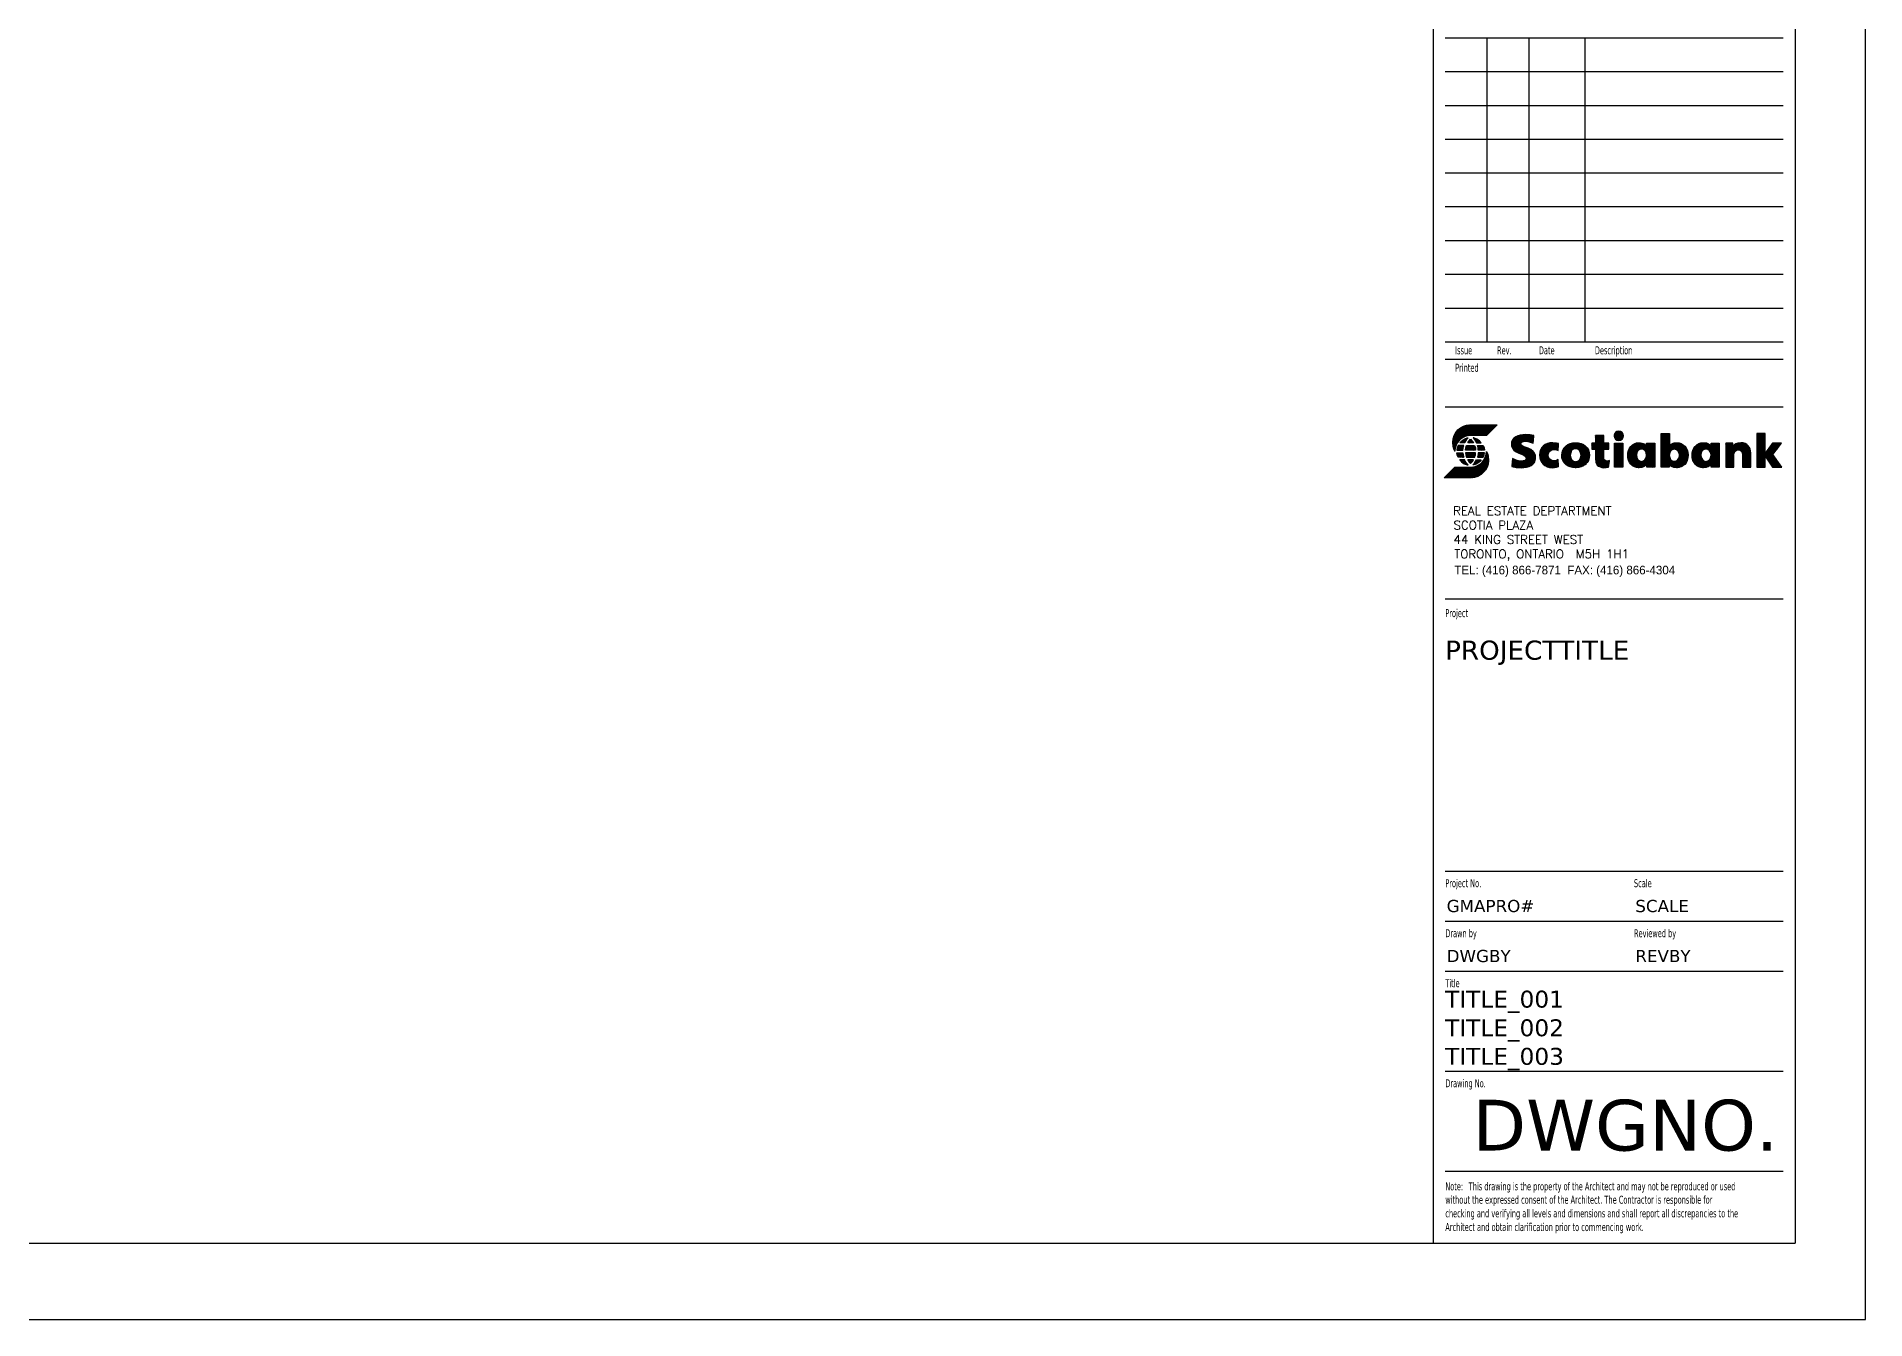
# Model space of a CAD drawing. Extents: x 0 to 36, y 0 to 24.
# Drawn here: x 18 to 36, y 0 to 12.63 of the extents above; entities that cross this region are included whole.
import ezdxf
from ezdxf.enums import TextEntityAlignment as Align

# ---------------------------------------------------------------- set-up
doc = ezdxf.new("R2010")
doc.units = 0
doc.header["$LTSCALE"] = 4.5
doc.header["$MEASUREMENT"] = 0
doc.layers.add('A-SHBD', color=4, linetype='Continuous')
doc.layers.add('A-SHBD-TTLB', color=2, linetype='Continuous')
doc.styles.add('ROMAND', font='ROMAND.SHX')
doc.styles.add('TBLOCK', font='verdana_0.ttf', dxfattribs={"height": 2})
pattern_1 = [(45, (31.894934, 5.6852177), (-0.0024306796, 0.0024306796), [])]

# ---------------------------------------------------------------- blocks, each defined once
blk = doc.blocks.new('ADDRESS')
at = {"layer": 'A-SHBD', "color": 4, "style": 'ROMAND'}
for s, p in [('REAL ESTATE DEPTARTMENT', (30.865, 6.029)), ('SCOTIA PLAZA', (30.869, 5.887)), ('44 KING STREET WEST', (30.869, 5.746)), ('TORONTO, ONTARIO  M5H 1H1', (30.877, 5.604))]:
    blk.add_text(s, height=0.085, dxfattribs=at).set_placement(p)
at = {"layer": 'A-SHBD', "color": 4}
blk.add_text('TEL: (416) 866-7871  FAX: (416) 866-4304', height=0.085, dxfattribs=at).set_placement((30.877, 5.446))
blk = doc.blocks.new('TITLE')
at = {"layer": 'A-SHBD'}
h = blk.add_hatch(dxfattribs=at)
h.set_pattern_fill('ANSI31', color=256, scale=0.0275, style=0)
h.set_pattern_definition(pattern_1)
h.paths.add_polyline_path([(30.931, 6.572), (30.947, 6.554), (30.975, 6.534), (31.004, 6.524), (31.014, 6.523), (30.997, 6.54), (30.985, 6.559), (30.979, 6.572)], flags=17)
h.paths.add_polyline_path([(31.037, 6.536), (31.054, 6.555), (31.065, 6.572), (31.009, 6.572), (31.02, 6.555)], flags=17)
h.paths.add_polyline_path([(31.142, 6.572), (31.126, 6.554), (31.099, 6.534), (31.07, 6.524), (31.06, 6.523), (31.077, 6.54), (31.095, 6.572)], flags=17)
h.paths.add_polyline_path([(31.16, 6.598), (31.17, 6.622), (31.173, 6.643), (31.112, 6.643), (31.11, 6.62), (31.105, 6.598)], flags=17)
h.paths.add_polyline_path([(31.077, 6.598), (31.084, 6.621), (31.086, 6.643), (30.988, 6.643), (30.991, 6.621), (30.997, 6.598)], flags=17)
h.paths.add_polyline_path([(30.914, 6.598), (30.905, 6.622), (30.901, 6.643), (30.962, 6.643), (30.964, 6.62), (30.97, 6.598)], flags=17)
h.paths.add_polyline_path([(30.914, 6.713), (30.905, 6.69), (30.901, 6.668), (30.962, 6.668), (30.964, 6.693), (30.97, 6.713)], flags=17)
h.paths.add_polyline_path([(31.077, 6.713), (31.084, 6.69), (31.086, 6.668), (30.988, 6.668), (30.991, 6.69), (30.997, 6.713)], flags=17)
h.paths.add_polyline_path([(31.16, 6.713), (31.17, 6.69), (31.173, 6.668), (31.112, 6.668), (31.11, 6.693), (31.105, 6.713)], flags=17)
h.paths.add_polyline_path([(31.141, 6.741), (31.126, 6.759), (31.099, 6.778), (31.07, 6.789), (31.061, 6.79), (31.077, 6.773), (31.095, 6.741)], flags=17)
h.paths.add_polyline_path([(31.037, 6.776), (31.054, 6.758), (31.065, 6.741), (31.009, 6.741), (31.02, 6.758)], flags=17)
h.paths.add_polyline_path([(30.932, 6.741), (30.947, 6.758), (30.975, 6.778), (31.004, 6.789), (31.014, 6.79), (30.997, 6.774), (30.985, 6.755), (30.979, 6.741)], flags=17)
h.paths.add_polyline_path([(31.193, 6.655), (31.204, 6.634), (31.21, 6.611), (31.214, 6.565), (31.21, 6.532), (31.199, 6.501), (31.183, 6.472), (31.161, 6.447), (31.136, 6.426), (31.108, 6.41), (31.077, 6.4), (31.046, 6.396), (30.777, 6.396), (30.881, 6.501), (31.047, 6.501), (31.073, 6.504), (31.099, 6.513), (31.123, 6.526), (31.146, 6.545), (31.165, 6.568), (31.181, 6.595), (31.19, 6.624), (31.193, 6.656)])
h.paths.add_polyline_path([(30.881, 6.659), (30.871, 6.68), (30.865, 6.703), (30.861, 6.747), (30.864, 6.781), (30.875, 6.813), (30.891, 6.841), (30.913, 6.867), (30.938, 6.888), (30.966, 6.903), (30.997, 6.913), (31.029, 6.917), (31.297, 6.917), (31.195, 6.813), (31.027, 6.813), (31.001, 6.809), (30.976, 6.801), (30.951, 6.786), (30.928, 6.768), (30.909, 6.745), (30.894, 6.719), (30.884, 6.69)])
h = blk.add_hatch(dxfattribs=at)
h.set_pattern_fill('ANSI31', color=256, scale=0.0275, style=0)
h.set_pattern_definition(pattern_1)
h.paths.add_polyline_path([(32.405, 6.565), (32.382, 6.561), (32.369, 6.563), (32.358, 6.569), (32.35, 6.58), (32.347, 6.597), (32.347, 6.677), (32.399, 6.677), (32.399, 6.737), (32.347, 6.737), (32.347, 6.813), (32.265, 6.813), (32.265, 6.737), (32.229, 6.737), (32.229, 6.677), (32.265, 6.677), (32.265, 6.584), (32.27, 6.549), (32.276, 6.534), (32.284, 6.521), (32.296, 6.51), (32.311, 6.503), (32.329, 6.498), (32.35, 6.496), (32.395, 6.5)])
h.paths.add_polyline_path([(32.454, 6.736), (32.537, 6.736), (32.537, 6.5), (32.454, 6.5)])
h.paths.add_polyline_path([(32.496, 6.856), (32.477, 6.852), (32.462, 6.842), (32.452, 6.827), (32.449, 6.81), (32.452, 6.792), (32.462, 6.777), (32.477, 6.767), (32.496, 6.763), (32.513, 6.767), (32.528, 6.777), (32.538, 6.792), (32.542, 6.81), (32.538, 6.827), (32.528, 6.842), (32.513, 6.852)])
h.paths.add_polyline_path([(32.85, 6.737), (32.85, 6.5), (32.771, 6.5), (32.769, 6.524), (32.767, 6.524), (32.758, 6.517), (32.745, 6.507), (32.722, 6.499), (32.69, 6.495), (32.669, 6.498), (32.649, 6.504), (32.63, 6.515), (32.615, 6.529), (32.602, 6.547), (32.591, 6.568), (32.585, 6.592), (32.583, 6.619), (32.584, 6.643), (32.59, 6.667), (32.6, 6.688), (32.613, 6.706), (32.629, 6.721), (32.649, 6.732), (32.67, 6.739), (32.695, 6.742), (32.724, 6.738), (32.745, 6.731), (32.766, 6.715), (32.768, 6.715), (32.769, 6.737)])
h.paths.add_polyline_path([(32.669, 6.621), (32.673, 6.595), (32.684, 6.575), (32.7, 6.562), (32.719, 6.558), (32.738, 6.562), (32.753, 6.574), (32.765, 6.593), (32.769, 6.617), (32.765, 6.642), (32.755, 6.662), (32.739, 6.675), (32.719, 6.679), (32.699, 6.675), (32.683, 6.662), (32.673, 6.643)], flags=16)
h.paths.add_polyline_path([(33.093, 6.619), (33.089, 6.641), (33.079, 6.66), (33.064, 6.673), (33.043, 6.678), (33.024, 6.674), (33.008, 6.662), (32.997, 6.643), (32.993, 6.619), (32.997, 6.595), (33.006, 6.575), (33.022, 6.563), (33.043, 6.559), (33.063, 6.563), (33.078, 6.575), (33.089, 6.594)], flags=16)
h.paths.add_polyline_path([(32.913, 6.5), (32.913, 6.833), (32.995, 6.833), (32.995, 6.719), (32.996, 6.719), (33.018, 6.732), (33.04, 6.739), (33.067, 6.742), (33.089, 6.74), (33.111, 6.733), (33.13, 6.722), (33.146, 6.708), (33.159, 6.691), (33.169, 6.67), (33.175, 6.647), (33.178, 6.623), (33.175, 6.593), (33.168, 6.568), (33.158, 6.545), (33.144, 6.528), (33.127, 6.514), (33.108, 6.504), (33.088, 6.498), (33.066, 6.495), (33.037, 6.499), (33.015, 6.507), (32.993, 6.522), (32.992, 6.522), (32.991, 6.5)])
h = blk.add_hatch(dxfattribs=at)
h.set_pattern_fill('ANSI31', color=256, scale=0.0275, style=0)
h.set_pattern_definition(pattern_1)
h.paths.add_polyline_path([(31.442, 6.509), (31.484, 6.499), (31.537, 6.495), (31.588, 6.5), (31.612, 6.507), (31.633, 6.517), (31.651, 6.531), (31.665, 6.548), (31.674, 6.571), (31.677, 6.597), (31.675, 6.615), (31.67, 6.631), (31.664, 6.645), (31.654, 6.656), (31.631, 6.674), (31.604, 6.687), (31.554, 6.706), (31.538, 6.716), (31.533, 6.723), (31.532, 6.73), (31.536, 6.743), (31.546, 6.751), (31.559, 6.755), (31.576, 6.756), (31.599, 6.754), (31.623, 6.748), (31.653, 6.738), (31.66, 6.811), (31.622, 6.819), (31.576, 6.822), (31.525, 6.817), (31.502, 6.81), (31.481, 6.8), (31.464, 6.787), (31.45, 6.77), (31.441, 6.75), (31.439, 6.726), (31.44, 6.709), (31.445, 6.693), (31.452, 6.68), (31.461, 6.669), (31.485, 6.652), (31.511, 6.64), (31.561, 6.62), (31.577, 6.607), (31.582, 6.599), (31.584, 6.59), (31.58, 6.577), (31.57, 6.568), (31.554, 6.563), (31.536, 6.561), (31.509, 6.564), (31.485, 6.571), (31.45, 6.586)])
h = blk.add_hatch(dxfattribs=at)
h.set_pattern_fill('ANSI31', color=256, scale=0.0275, style=0)
h.set_pattern_definition(pattern_1)
h.paths.add_polyline_path([(31.903, 6.733), (31.883, 6.738), (31.845, 6.742), (31.818, 6.74), (31.793, 6.734), (31.772, 6.724), (31.752, 6.709), (31.737, 6.692), (31.725, 6.671), (31.718, 6.647), (31.716, 6.619), (31.718, 6.594), (31.725, 6.57), (31.735, 6.549), (31.75, 6.531), (31.768, 6.516), (31.789, 6.505), (31.814, 6.498), (31.842, 6.495), (31.883, 6.5), (31.903, 6.506), (31.899, 6.575), (31.883, 6.568), (31.858, 6.563), (31.835, 6.567), (31.817, 6.579), (31.805, 6.596), (31.801, 6.619), (31.805, 6.642), (31.817, 6.66), (31.836, 6.672), (31.859, 6.676), (31.883, 6.671), (31.899, 6.665)])
h = blk.add_hatch(dxfattribs=at)
h.set_pattern_fill('ANSI31', color=256, scale=0.0275, style=0)
h.set_pattern_definition(pattern_1)
h.paths.add_polyline_path([(32.071, 6.495), (32.042, 6.498), (32.016, 6.504), (31.992, 6.515), (31.972, 6.529), (31.956, 6.547), (31.944, 6.568), (31.936, 6.592), (31.934, 6.619), (31.937, 6.645), (31.945, 6.669), (31.957, 6.691), (31.974, 6.708), (31.993, 6.723), (32.017, 6.733), (32.043, 6.74), (32.071, 6.742), (32.099, 6.74), (32.125, 6.733), (32.148, 6.723), (32.169, 6.708), (32.185, 6.691), (32.197, 6.67), (32.205, 6.645), (32.208, 6.619), (32.205, 6.592), (32.197, 6.568), (32.185, 6.547), (32.169, 6.529), (32.149, 6.515), (32.126, 6.504), (32.099, 6.498)])
h.paths.add_polyline_path([(32.071, 6.555), (32.093, 6.56), (32.11, 6.574), (32.12, 6.594), (32.124, 6.619), (32.12, 6.643), (32.11, 6.665), (32.094, 6.678), (32.071, 6.683), (32.048, 6.678), (32.031, 6.665), (32.022, 6.643), (32.018, 6.619), (32.022, 6.594), (32.032, 6.574), (32.049, 6.56)], flags=16)
h = blk.add_hatch(dxfattribs=at)
h.set_pattern_fill('ANSI31', color=256, scale=0.0275, style=0)
h.set_pattern_definition(pattern_1)
h.paths.add_polyline_path([(33.485, 6.737), (33.485, 6.5), (33.405, 6.5), (33.404, 6.524), (33.402, 6.524), (33.393, 6.517), (33.379, 6.507), (33.356, 6.499), (33.323, 6.495), (33.302, 6.498), (33.283, 6.504), (33.265, 6.515), (33.248, 6.529), (33.236, 6.547), (33.225, 6.568), (33.219, 6.592), (33.217, 6.619), (33.219, 6.643), (33.225, 6.667), (33.234, 6.688), (33.247, 6.706), (33.263, 6.721), (33.282, 6.733), (33.304, 6.74), (33.329, 6.742), (33.358, 6.739), (33.379, 6.731), (33.401, 6.715), (33.403, 6.715), (33.404, 6.737)])
h.paths.add_polyline_path([(33.303, 6.621), (33.307, 6.595), (33.318, 6.575), (33.334, 6.562), (33.353, 6.558), (33.372, 6.562), (33.388, 6.574), (33.399, 6.593), (33.404, 6.618), (33.4, 6.643), (33.389, 6.662), (33.373, 6.675), (33.353, 6.679), (33.333, 6.675), (33.317, 6.662), (33.307, 6.643)], flags=16)
h.paths.add_polyline_path([(33.548, 6.5), (33.628, 6.5), (33.628, 6.622), (33.631, 6.642), (33.64, 6.657), (33.654, 6.667), (33.67, 6.671), (33.689, 6.667), (33.702, 6.658), (33.711, 6.642), (33.714, 6.622), (33.714, 6.5), (33.794, 6.5), (33.794, 6.642), (33.787, 6.681), (33.779, 6.697), (33.768, 6.712), (33.755, 6.724), (33.738, 6.734), (33.719, 6.739), (33.696, 6.742), (33.668, 6.738), (33.647, 6.729), (33.622, 6.71), (33.62, 6.71), (33.619, 6.736), (33.548, 6.736)])
h.paths.add_polyline_path([(33.854, 6.5), (33.936, 6.5), (33.936, 6.61), (33.937, 6.61), (34.009, 6.5), (34.101, 6.5), (34.012, 6.626), (34.098, 6.736), (34.007, 6.736), (33.937, 6.639), (33.936, 6.639), (33.936, 6.833), (33.854, 6.833)])
for points in [[(30.881, 6.659), (30.871, 6.68), (30.865, 6.703), (30.861, 6.747), (30.864, 6.781), (30.875, 6.813), (30.891, 6.841), (30.913, 6.867), (30.938, 6.888), (30.966, 6.903), (30.997, 6.913), (31.029, 6.917), (31.297, 6.917), (31.195, 6.813), (31.027, 6.813), (31.001, 6.809), (30.976, 6.801), (30.951, 6.786), (30.928, 6.768), (30.909, 6.745), (30.894, 6.719), (30.884, 6.69), (30.881, 6.659)], [(32.496, 6.856), (32.477, 6.852), (32.462, 6.842), (32.452, 6.827), (32.449, 6.81), (32.452, 6.792), (32.462, 6.777), (32.477, 6.767), (32.496, 6.763), (32.513, 6.767), (32.528, 6.777), (32.538, 6.792), (32.542, 6.81), (32.538, 6.827), (32.528, 6.842), (32.513, 6.852), (32.496, 6.856)], [(31.442, 6.509), (31.484, 6.499), (31.537, 6.495), (31.588, 6.5), (31.612, 6.507), (31.633, 6.517), (31.651, 6.531), (31.665, 6.548), (31.674, 6.571), (31.677, 6.597), (31.675, 6.615), (31.67, 6.631), (31.664, 6.645), (31.654, 6.656), (31.631, 6.674), (31.604, 6.687), (31.554, 6.706), (31.538, 6.716), (31.533, 6.723), (31.532, 6.73), (31.536, 6.743), (31.546, 6.751), (31.559, 6.755), (31.576, 6.756), (31.599, 6.754), (31.623, 6.748), (31.653, 6.738), (31.66, 6.811), (31.622, 6.819), (31.576, 6.822), (31.525, 6.817), (31.502, 6.81), (31.481, 6.8), (31.464, 6.787), (31.45, 6.77), (31.441, 6.75), (31.439, 6.726), (31.44, 6.709), (31.445, 6.693), (31.452, 6.68), (31.461, 6.669), (31.485, 6.652), (31.511, 6.64), (31.561, 6.62), (31.577, 6.607), (31.582, 6.599), (31.584, 6.59), (31.58, 6.577), (31.57, 6.568), (31.554, 6.563), (31.536, 6.561), (31.509, 6.564), (31.485, 6.571), (31.45, 6.586), (31.442, 6.509)], [(31.903, 6.733), (31.883, 6.738), (31.845, 6.742), (31.818, 6.74), (31.793, 6.734), (31.772, 6.724), (31.752, 6.709), (31.737, 6.692), (31.725, 6.671), (31.718, 6.647), (31.716, 6.619), (31.718, 6.594), (31.725, 6.57), (31.735, 6.549), (31.75, 6.531), (31.768, 6.516), (31.789, 6.505), (31.814, 6.498), (31.842, 6.495), (31.883, 6.5), (31.903, 6.506), (31.899, 6.575), (31.883, 6.568), (31.858, 6.563), (31.835, 6.567), (31.817, 6.579), (31.805, 6.596), (31.801, 6.619), (31.805, 6.642), (31.817, 6.66), (31.836, 6.672), (31.859, 6.676), (31.883, 6.671), (31.899, 6.665), (31.903, 6.733)], [(32.071, 6.495), (32.042, 6.498), (32.016, 6.504), (31.992, 6.515), (31.972, 6.529), (31.956, 6.547), (31.944, 6.568), (31.936, 6.592), (31.934, 6.619), (31.937, 6.645), (31.945, 6.669), (31.957, 6.691), (31.974, 6.708), (31.993, 6.723), (32.017, 6.733), (32.043, 6.74), (32.071, 6.742), (32.099, 6.74), (32.125, 6.733), (32.148, 6.723), (32.169, 6.708), (32.185, 6.691), (32.197, 6.67), (32.205, 6.645), (32.208, 6.619), (32.205, 6.592), (32.197, 6.568), (32.185, 6.547), (32.169, 6.529), (32.149, 6.515), (32.126, 6.504), (32.099, 6.498), (32.071, 6.495)], [(32.071, 6.555), (32.093, 6.56), (32.11, 6.574), (32.12, 6.594), (32.124, 6.619), (32.12, 6.643), (32.11, 6.665), (32.094, 6.678), (32.071, 6.683), (32.048, 6.678), (32.031, 6.665), (32.022, 6.643), (32.018, 6.619), (32.022, 6.594), (32.032, 6.574), (32.049, 6.56), (32.071, 6.555)], [(32.405, 6.565), (32.382, 6.561), (32.369, 6.563), (32.358, 6.569), (32.35, 6.58), (32.347, 6.597), (32.347, 6.677), (32.399, 6.677), (32.399, 6.737), (32.347, 6.737), (32.347, 6.813), (32.265, 6.813), (32.265, 6.737), (32.229, 6.737), (32.229, 6.677), (32.265, 6.677), (32.265, 6.584), (32.27, 6.549), (32.276, 6.534), (32.284, 6.521), (32.296, 6.51), (32.311, 6.503), (32.329, 6.498), (32.35, 6.496), (32.395, 6.5), (32.405, 6.565)], [(32.454, 6.736), (32.537, 6.736), (32.537, 6.5), (32.454, 6.5), (32.454, 6.736)], [(32.85, 6.737), (32.85, 6.5), (32.771, 6.5), (32.769, 6.524), (32.767, 6.524), (32.758, 6.517), (32.745, 6.507), (32.722, 6.499), (32.69, 6.495), (32.669, 6.498), (32.649, 6.504), (32.63, 6.515), (32.615, 6.529), (32.602, 6.547), (32.591, 6.568), (32.585, 6.592), (32.583, 6.619), (32.584, 6.643), (32.59, 6.667), (32.6, 6.688), (32.613, 6.706), (32.629, 6.721), (32.649, 6.732), (32.67, 6.739), (32.695, 6.742), (32.724, 6.738), (32.745, 6.731), (32.766, 6.715), (32.768, 6.715), (32.769, 6.737), (32.85, 6.737)], [(32.669, 6.621), (32.673, 6.595), (32.684, 6.575), (32.7, 6.562), (32.719, 6.558), (32.738, 6.562), (32.753, 6.574), (32.765, 6.593), (32.769, 6.617), (32.765, 6.642), (32.755, 6.662), (32.739, 6.675), (32.719, 6.679), (32.699, 6.675), (32.683, 6.662), (32.673, 6.643), (32.669, 6.621)], [(32.913, 6.5), (32.913, 6.833), (32.995, 6.833), (32.995, 6.719), (32.996, 6.719), (33.018, 6.732), (33.04, 6.739), (33.067, 6.742), (33.089, 6.74), (33.111, 6.733), (33.13, 6.722), (33.146, 6.708), (33.159, 6.691), (33.169, 6.67), (33.175, 6.647), (33.178, 6.623), (33.175, 6.593), (33.168, 6.568), (33.158, 6.545), (33.144, 6.528), (33.127, 6.514), (33.108, 6.504), (33.088, 6.498), (33.066, 6.495), (33.037, 6.499), (33.015, 6.507), (32.993, 6.522), (32.992, 6.522), (32.991, 6.5), (32.913, 6.5)], [(33.093, 6.619), (33.089, 6.641), (33.079, 6.66), (33.064, 6.673), (33.043, 6.678), (33.024, 6.674), (33.008, 6.662), (32.997, 6.643), (32.993, 6.619), (32.997, 6.595), (33.006, 6.575), (33.022, 6.563), (33.043, 6.559), (33.063, 6.563), (33.078, 6.575), (33.089, 6.594), (33.093, 6.619)], [(33.485, 6.737), (33.485, 6.5), (33.405, 6.5), (33.404, 6.524), (33.402, 6.524), (33.393, 6.517), (33.379, 6.507), (33.356, 6.499), (33.323, 6.495), (33.302, 6.498), (33.283, 6.504), (33.265, 6.515), (33.248, 6.529), (33.236, 6.547), (33.225, 6.568), (33.219, 6.592), (33.217, 6.619), (33.219, 6.643), (33.225, 6.667), (33.234, 6.688), (33.247, 6.706), (33.263, 6.721), (33.282, 6.733), (33.304, 6.74), (33.329, 6.742), (33.358, 6.739), (33.379, 6.731), (33.401, 6.715), (33.403, 6.715), (33.404, 6.737), (33.485, 6.737)], [(33.303, 6.621), (33.307, 6.595), (33.318, 6.575), (33.334, 6.562), (33.353, 6.558), (33.372, 6.562), (33.388, 6.574), (33.399, 6.593), (33.404, 6.618), (33.4, 6.643), (33.389, 6.662), (33.373, 6.675), (33.353, 6.679), (33.333, 6.675), (33.317, 6.662), (33.307, 6.643), (33.303, 6.621)], [(33.548, 6.5), (33.628, 6.5), (33.628, 6.622), (33.631, 6.642), (33.64, 6.657), (33.654, 6.667), (33.67, 6.671), (33.689, 6.667), (33.702, 6.658), (33.711, 6.642), (33.714, 6.622), (33.714, 6.5), (33.794, 6.5), (33.794, 6.642), (33.787, 6.681), (33.779, 6.697), (33.768, 6.712), (33.755, 6.724), (33.738, 6.734), (33.719, 6.739), (33.696, 6.742), (33.668, 6.738), (33.647, 6.729), (33.622, 6.71), (33.62, 6.71), (33.619, 6.736), (33.548, 6.736), (33.548, 6.5)], [(33.854, 6.5), (33.936, 6.5), (33.936, 6.61), (33.937, 6.61), (34.009, 6.5), (34.101, 6.5), (34.012, 6.626), (34.098, 6.736), (34.007, 6.736), (33.937, 6.639), (33.936, 6.639), (33.936, 6.833), (33.854, 6.833), (33.854, 6.5)], [(31.193, 6.655), (31.204, 6.634), (31.21, 6.611), (31.214, 6.565), (31.21, 6.532), (31.199, 6.501), (31.183, 6.472), (31.161, 6.447), (31.136, 6.426), (31.108, 6.41), (31.077, 6.4), (31.046, 6.396), (30.777, 6.396), (30.881, 6.501), (31.047, 6.501), (31.073, 6.504), (31.099, 6.513), (31.123, 6.526), (31.146, 6.545), (31.165, 6.568), (31.181, 6.595), (31.19, 6.624), (31.193, 6.656), (31.193, 6.655)]]:
    blk.add_lwpolyline(points, dxfattribs=at)
for points in [[(30.914, 6.713), (30.905, 6.69), (30.901, 6.668), (30.962, 6.668), (30.964, 6.693), (30.97, 6.713)], [(30.932, 6.741), (30.947, 6.758), (30.975, 6.778), (31.004, 6.789), (31.014, 6.79), (30.997, 6.774), (30.985, 6.755), (30.979, 6.741)], [(31.077, 6.713), (31.084, 6.69), (31.086, 6.668), (30.988, 6.668), (30.991, 6.69), (30.997, 6.713)], [(31.037, 6.776), (31.054, 6.758), (31.065, 6.741), (31.009, 6.741), (31.02, 6.758)], [(31.141, 6.741), (31.126, 6.759), (31.099, 6.778), (31.07, 6.789), (31.061, 6.79), (31.077, 6.773), (31.095, 6.741)], [(31.16, 6.713), (31.17, 6.69), (31.173, 6.668), (31.112, 6.668), (31.11, 6.693), (31.105, 6.713)], [(30.914, 6.598), (30.905, 6.622), (30.901, 6.643), (30.962, 6.643), (30.964, 6.62), (30.97, 6.598)], [(30.931, 6.572), (30.947, 6.554), (30.975, 6.534), (31.004, 6.524), (31.014, 6.523), (30.997, 6.54), (30.985, 6.559), (30.979, 6.572)], [(31.077, 6.598), (31.084, 6.621), (31.086, 6.643), (30.988, 6.643), (30.991, 6.621), (30.997, 6.598)], [(31.037, 6.536), (31.054, 6.555), (31.065, 6.572), (31.009, 6.572), (31.02, 6.555)], [(31.142, 6.572), (31.126, 6.554), (31.099, 6.534), (31.07, 6.524), (31.06, 6.523), (31.077, 6.54), (31.095, 6.572)], [(31.16, 6.598), (31.17, 6.622), (31.173, 6.643), (31.112, 6.643), (31.11, 6.62), (31.105, 6.598)]]:
    blk.add_lwpolyline(points, close=True, dxfattribs=at)

msp = doc.modelspace()

# ---------------------------------------------------------------- linework, layer by layer
at = {"layer": 'A-SHBD', "color": 1}
for p, q in [((36, 0), (36, 24)), ((31.865, 12.614), (35.192, 12.614)), ((32.277, 9.622), (32.277, 12.614)), ((32.689, 9.622), (32.689, 12.614)), ((33.24, 9.622), (33.24, 12.614)), ((31.865, 12.281), (35.192, 12.281)), ((31.865, 11.949), (35.192, 11.949)), ((31.865, 11.616), (35.192, 11.616)), ((31.865, 11.284), (35.192, 11.284)), ((31.865, 10.952), (35.192, 10.952)), ((31.865, 10.619), (35.192, 10.619)), ((31.865, 10.287), (35.192, 10.287)), ((31.865, 9.954), (35.192, 9.954)), ((31.865, 9.622), (35.192, 9.622)), ((31.865, 9.452), (35.192, 9.452)), ((31.865, 8.982), (35.192, 8.982)), ((31.865, 7.093), (35.192, 7.093)), ((31.865, 4.412), (35.192, 4.412)), ((31.865, 3.919), (35.192, 3.919)), ((31.865, 3.427), (35.192, 3.427)), ((31.865, 2.443), (35.192, 2.443)), ((31.865, 1.459), (35.192, 1.459)), ((0, 0), (36, 0))]:
    msp.add_line(p, q, dxfattribs=at)
at = {"layer": 'A-SHBD', "color": 4}
for p, q in [((31.747, 23.25), (31.747, 0.75)), ((35.31, 23.25), (35.31, 0.75)), ((0.75, 0.75), (35.31, 0.75))]:
    msp.add_line(p, q, dxfattribs=at)

# ---------------------------------------------------------------- block references
for name in ['TITLE', 'ADDRESS']:
    msp.add_blockref(name, (1.077, 1.887))

# ---------------------------------------------------------------- texts
at = {"layer": 'A-SHBD', "color": 1, "style": 'TBLOCK', "width": 0.6}
for s, height, p in [('Issue', 0.0787, (31.962, 9.499)), ('Rev.', 0.0787, (32.374, 9.499)), ('Date', 0.0787, (32.786, 9.499)), ('Description', 0.07874, (33.337, 9.499)), ('Printed', 0.0787, (31.962, 9.327)), ('Project', 0.0787, (31.865, 6.912)), ('Project No.', 0.07874, (31.865, 4.254)), ('Scale', 0.0787, (33.722, 4.254)), ('Drawn by', 0.0787, (31.865, 3.762)), ('Reviewed by', 0.07874, (33.722, 3.762)), ('Title', 0.0787, (31.865, 3.27)), ('Drawing No.', 0.07874, (31.865, 2.285)), ('Note: ', 0.0787, (31.865, 1.271)), ('This drawing is the property of the Architect and may not be reproduced or used', 0.07874, (32.096, 1.271)), ('without the expressed consent of the Architect. The Contractor is responsible for ', 0.07874, (31.865, 1.139)), ('checking and verifying all levels and dimensions and shall report all discrepancies to the', 0.07874, (31.865, 1.005)), ('Architect and obtain clarification prior to commencing work.', 0.07874, (31.865, 0.87))]:
    msp.add_text(s, height=height, dxfattribs=at).set_placement(p)
at = {"layer": 'A-SHBD-TTLB', "style": 'TBLOCK'}
msp.add_attdef('PROJECTTITLE', text='', height=0.188, dxfattribs=at).set_placement((31.863, 6.681), align=Align.TOP_LEFT)
for tag, p, s, height in [('GMAPRO#', (31.878, 4.009), '', 0.12), ('SCALE', (33.735, 4.009), '', 0.12), ('DWGBY', (31.878, 3.517), '', 0.12), ('REVBY', (33.735, 3.517), '', 0.12), ('TITLE_001', (31.863, 3.069), 'TITLE 1', 0.1667), ('TITLE_002', (31.863, 2.787), 'TITLE 2', 0.1667), ('TITLE_003', (31.863, 2.506), 'TITLE 3', 0.1667)]:
    msp.add_attdef(tag, p, s, height=height, dxfattribs=at)
msp.add_attdef('DWGNO.', text='', height=0.5, dxfattribs=at).set_placement((35.141, 1.662), align=Align.RIGHT)

doc.saveas('drawing.dxf')
